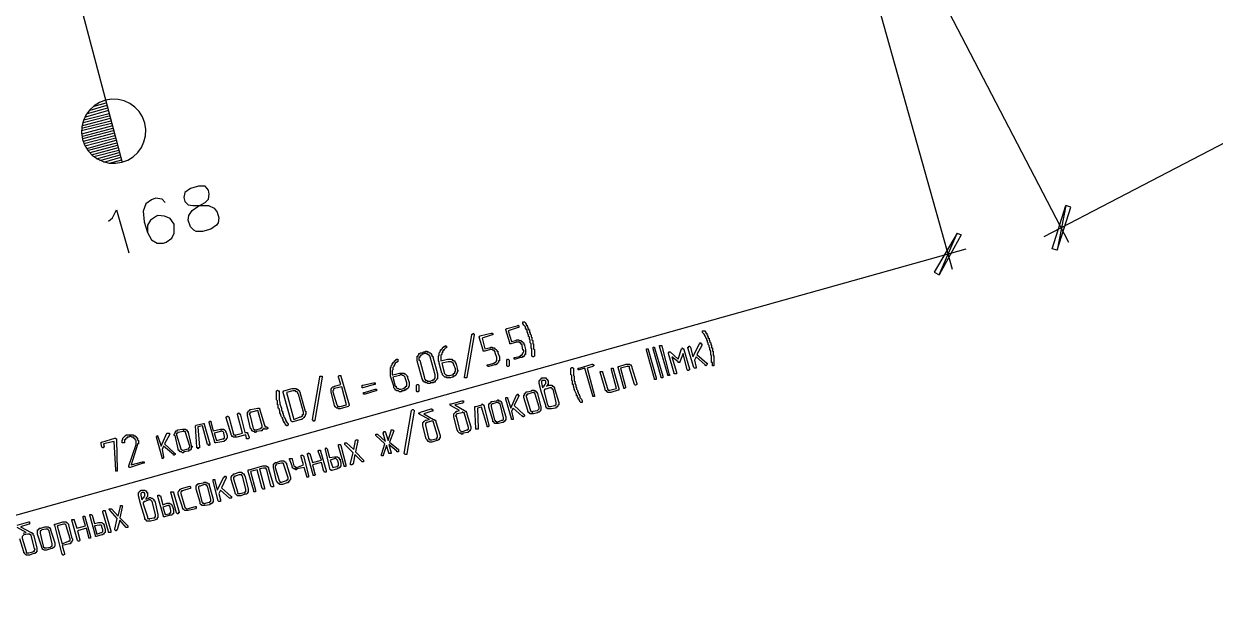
# Model space of a CAD drawing. Header units: millimetres. Extents: x 1 to 1188, y 1 to 840.
# Drawn here: x 854.4 to 947.5, y 462.7 to 508.3 of the extents above; entities that cross this region are included whole.
import ezdxf

# ---------------------------------------------------------------- set-up
doc = ezdxf.new("R2010")
doc.units = ezdxf.units.MM
doc.layers.add('GEOMETRY', color=7, linetype='Continuous')
doc.layers.add('TEXT_OUTLINE', color=7, linetype='Continuous')

msp = doc.modelspace()

# ---------------------------------------------------------------- linework, layer by layer
at = {"layer": 'GEOMETRY'}
for points in [[(934.092, 491.688), (1066.997, 560.839)], [(915.169, 530.994), (926.917, 489.147)], [(915.296, 531.057), (935.997, 491.243)], [(861.448, 499.879), (857.956, 513.088)], [(860.94, 501.72), (859.353, 501.277)], [(860.877, 501.91), (859.543, 501.53)], [(860.814, 502.102), (859.86, 501.847)], [(860.814, 502.292), (862.083, 497.466)], [(861.194, 500.705), (858.908, 500.133)], [(861.131, 500.895), (858.971, 500.323)], [(861.067, 501.085), (859.035, 500.578)], [(861.067, 501.277), (859.098, 500.768)], [(861.004, 501.53), (859.226, 501.022)], [(861.257, 500.514), (858.908, 499.943)], [(861.321, 500.323), (858.908, 499.689)], [(861.321, 500.133), (858.971, 499.498)], [(861.384, 499.943), (858.971, 499.307)], [(861.448, 499.752), (859.035, 499.117)], [(861.511, 499.561), (859.098, 498.927)], [(861.576, 499.371), (859.163, 498.735)], [(861.576, 499.181), (859.289, 498.545)], [(861.639, 498.99), (859.416, 498.419)], [(861.702, 498.8), (859.543, 498.228)], [(861.766, 498.609), (859.67, 498.038)], [(861.829, 498.419), (859.86, 497.91)], [(861.829, 498.228), (860.052, 497.72)], [(861.893, 498.038), (860.305, 497.593)], [(861.956, 497.847), (860.622, 497.466)], [(862.019, 497.656), (861.067, 497.403)], [(865.448, 494.355), (865.194, 494.608), (864.686, 494.672), (864.369, 494.545), (863.925, 494.228), (863.734, 493.656), (863.797, 492.831), (864.052, 492.005), (864.369, 491.433), (864.814, 491.18), (865.321, 491.18), (865.513, 491.243), (865.956, 491.56), (866.147, 491.942), (866.147, 492.64), (865.83, 493.084), (865.385, 493.276), (864.877, 493.339), (864.751, 493.276), (864.306, 492.957), (864.052, 492.577), (864.052, 492.005)], [(861.004, 492.894), (861.321, 493.148), (861.639, 493.783), (862.591, 490.418)], [(828.11, 462.731), (927.996, 490.735)], [(853.892, 469.145), (854.781, 469.398), (854.844, 469.398), (854.844, 469.208), (854.781, 469.208), (854.145, 469.018), (854.971, 468.573), (855.034, 468.573), (855.034, 468.51), (855.098, 468.51), (855.098, 468.383), (855.161, 468.383), (855.416, 467.367), (855.416, 467.05), (855.352, 467.05), (855.352, 466.985), (855.289, 466.985), (855.289, 466.922), (855.161, 466.922), (854.844, 466.795), (854.59, 466.795), (854.59, 466.859), (854.527, 466.859), (854.464, 466.922), (854.464, 466.985), (854.4, 466.985), (854.4, 467.05), (854.082, 468.066)], [(854.335, 468.51), (854.59, 468.573), (853.892, 468.955)]]:
    msp.add_lwpolyline(points, dxfattribs=at)
for points in [[(867.417, 495.434), (866.972, 495.117), (866.909, 494.735), (866.972, 494.418), (867.227, 494.164), (867.607, 494.101), (868.814, 494.101), (869.258, 493.91), (869.513, 493.593), (869.64, 493.148), (869.577, 492.767), (869.448, 492.577), (869.005, 492.259), (868.369, 492.069), (867.861, 492.069), (867.671, 492.195), (867.417, 492.45), (867.227, 492.957), (867.29, 493.339), (867.544, 493.719), (867.989, 494.038), (868.56, 494.355), (868.814, 494.608), (868.878, 494.99), (868.814, 495.307), (868.56, 495.625), (868.052, 495.625)], [(935.806, 494.101), (935.108, 490.608), (934.727, 490.735)], [(935.806, 494.101), (935.108, 490.608), (934.727, 490.735)], [(936.188, 493.973), (935.806, 494.101), (935.108, 490.608)], [(936.188, 493.973), (935.806, 494.101), (935.108, 490.608)], [(925.519, 488.894), (925.901, 488.703), (927.297, 491.942)], [(925.519, 488.894), (925.901, 488.703), (927.297, 491.942)], [(925.901, 488.703), (927.297, 491.942), (927.615, 491.815)], [(925.901, 488.703), (927.297, 491.942), (927.615, 491.815)], [(894.278, 482.417), (894.278, 482.353), (894.214, 482.29), (894.151, 482.29), (894.088, 482.353), (894.088, 482.925), (894.023, 482.989), (894.023, 483.306), (893.96, 483.369), (893.96, 483.559), (893.896, 483.686), (893.896, 483.814), (893.833, 483.877), (893.833, 484.004), (893.769, 484.068), (893.769, 484.194), (893.706, 484.194), (893.706, 484.385), (893.643, 484.385), (893.643, 484.513), (893.579, 484.513), (893.579, 484.639), (893.452, 484.766), (893.389, 484.893), (893.389, 485.02), (893.516, 485.02), (893.579, 484.956), (893.579, 484.893), (893.643, 484.893), (893.643, 484.766), (893.706, 484.766), (893.706, 484.639), (893.769, 484.639), (893.769, 484.513), (893.833, 484.513), (893.833, 484.385), (893.896, 484.385), (893.896, 484.194), (893.96, 484.194), (893.96, 484.068), (894.023, 484.004), (894.023, 483.814), (894.088, 483.814), (894.088, 483.623), (894.151, 483.559), (894.151, 483.306), (894.214, 483.306), (894.214, 482.925), (894.278, 482.86)], [(889.579, 484.004), (889.007, 480.702), (889.007, 480.639), (888.817, 480.639), (888.817, 480.702), (889.389, 484.004), (889.389, 484.068), (889.452, 484.068), (889.515, 484.131), (889.515, 484.068), (889.579, 484.068)], [(891.547, 482.29), (891.547, 481.972), (891.483, 481.972), (891.483, 481.845), (891.42, 481.845), (891.42, 481.781), (891.356, 481.718), (891.293, 481.718), (891.293, 481.655), (891.166, 481.655), (890.721, 481.528), (890.658, 481.528), (890.594, 481.591), (890.594, 481.655), (890.658, 481.655), (891.103, 481.781), (891.166, 481.781), (891.166, 481.845), (891.23, 481.845), (891.293, 481.908), (891.293, 481.972), (891.356, 481.972), (891.356, 482.227), (891.23, 482.607), (891.23, 482.67), (891.103, 482.797), (891.039, 482.797), (890.976, 482.86), (890.848, 482.86), (890.404, 482.734), (890.277, 482.734), (890.277, 482.797), (889.959, 483.814), (889.959, 483.877), (890.023, 483.877), (890.023, 483.941), (890.913, 484.131), (890.976, 484.131), (891.039, 484.068), (891.039, 484.004), (890.976, 484.004), (890.214, 483.751), (890.404, 482.925), (890.785, 482.989), (890.848, 482.989), (890.848, 483.052), (890.976, 483.052), (890.976, 482.989), (891.166, 482.989), (891.166, 482.925), (891.23, 482.925), (891.293, 482.86), (891.356, 482.797), (891.356, 482.734), (891.42, 482.734), (891.42, 482.607)], [(893.579, 482.86), (893.579, 482.734), (893.643, 482.734), (893.579, 482.67), (893.579, 482.48), (893.516, 482.48), (893.516, 482.417), (893.452, 482.353), (893.452, 482.29), (893.326, 482.29), (893.326, 482.227), (893.198, 482.227), (892.817, 482.098), (892.69, 482.098), (892.69, 482.227), (892.754, 482.227), (893.198, 482.353), (893.198, 482.417), (893.326, 482.417), (893.326, 482.48), (893.389, 482.544), (893.389, 482.607), (893.452, 482.67), (893.452, 482.797), (893.389, 482.797), (893.326, 483.179), (893.326, 483.242), (893.261, 483.242), (893.261, 483.306), (893.198, 483.369), (893.134, 483.369), (893.071, 483.432), (892.881, 483.432), (892.435, 483.306), (892.372, 483.306), (892.372, 483.369), (892.055, 484.385), (892.055, 484.448), (892.119, 484.513), (892.944, 484.703), (893.007, 484.766), (893.071, 484.703), (893.071, 484.576), (893.007, 484.576), (892.245, 484.321), (892.5, 483.496), (892.817, 483.559), (892.881, 483.559), (892.881, 483.623), (893.071, 483.623), (893.071, 483.559), (893.261, 483.559), (893.261, 483.496), (893.326, 483.496), (893.389, 483.432), (893.389, 483.369), (893.452, 483.369), (893.452, 483.242), (893.516, 483.242), (893.516, 483.179)], [(908.31, 481.655), (908.31, 481.591), (908.184, 481.591), (908.184, 481.845), (908.12, 481.845), (908.12, 482.353), (908.057, 482.48), (908.057, 482.734), (907.994, 482.86), (907.994, 482.989), (907.93, 483.052), (907.93, 483.179), (907.867, 483.242), (907.867, 483.369), (907.803, 483.432), (907.803, 483.559), (907.74, 483.559), (907.74, 483.686), (907.677, 483.751), (907.677, 483.814), (907.613, 483.877), (907.613, 483.941), (907.548, 484.068), (907.422, 484.194), (907.422, 484.321), (907.613, 484.321), (907.613, 484.258), (907.677, 484.194), (907.677, 484.131), (907.74, 484.131), (907.74, 484.004), (907.803, 484.004), (907.803, 483.877), (907.867, 483.877), (907.867, 483.751), (907.93, 483.751), (907.93, 483.559), (907.994, 483.559), (907.994, 483.432), (908.057, 483.369), (908.057, 483.242), (908.12, 483.179), (908.12, 482.989), (908.184, 482.989), (908.184, 482.734), (908.247, 482.734), (908.247, 482.417), (908.31, 482.353)], [(886.848, 481.781), (886.848, 481.908), (886.784, 481.972), (886.784, 482.353), (886.848, 482.417), (886.848, 482.607), (886.911, 482.67), (886.911, 482.734), (886.976, 482.797), (886.976, 482.86), (887.039, 482.86), (887.039, 482.925), (887.102, 482.925), (887.102, 482.989), (887.166, 483.052), (887.229, 483.052), (887.229, 483.115), (887.293, 483.115), (887.356, 483.179), (887.356, 483.115), (887.419, 483.115), (887.419, 482.989), (887.356, 482.989), (887.293, 482.925), (887.229, 482.86), (887.229, 482.797), (887.166, 482.797), (887.166, 482.734), (887.102, 482.734), (887.102, 482.607), (887.039, 482.607), (887.039, 482.48), (886.976, 482.417), (886.976, 481.972), (887.483, 482.098), (887.864, 482.098), (887.864, 482.035), (887.928, 482.035), (887.991, 481.972), (888.055, 481.972), (888.055, 481.908), (888.118, 481.845), (888.118, 481.781), (888.181, 481.718), (888.245, 481.401), (888.245, 481.273), (888.308, 481.273), (888.308, 481.146), (888.245, 481.146), (888.245, 481.019), (888.181, 480.956), (888.181, 480.893), (888.118, 480.829), (888.055, 480.829), (888.055, 480.766), (887.928, 480.766), (887.928, 480.702), (887.864, 480.702), (887.738, 480.639), (887.419, 480.639), (887.419, 480.702), (887.293, 480.702), (887.102, 480.893), (887.102, 480.956), (887.039, 481.019)], [(904.31, 480.766), (904.31, 480.639), (904.183, 480.639), (904.183, 480.702), (903.548, 482.925), (903.548, 483.052), (903.676, 483.052), (903.676, 482.989)], [(904.819, 480.893), (904.882, 480.893), (904.819, 480.829), (904.692, 480.829), (904.692, 480.893), (904.056, 483.115), (904.056, 483.179), (904.247, 483.179), (904.247, 483.115)], [(906.406, 481.338), (906.406, 481.273), (906.343, 481.273), (906.343, 481.21), (906.279, 481.21), (906.216, 481.273), (905.898, 482.544), (905.644, 481.908), (905.644, 481.845), (905.517, 481.845), (905.517, 481.908), (905.009, 482.29), (905.39, 481.083), (905.39, 480.956), (905.2, 480.956), (905.2, 481.019), (904.755, 482.544), (904.755, 482.607), (904.819, 482.67), (904.882, 482.67), (905.517, 482.098), (905.771, 482.925), (905.834, 482.925), (905.834, 482.989), (905.898, 482.925), (905.961, 482.925), (905.961, 482.86)], [(906.978, 482.48), (907.74, 481.781), (907.803, 481.718), (907.677, 481.591), (907.613, 481.655), (906.914, 482.29), (906.788, 482.035), (906.914, 481.464), (906.914, 481.401), (906.788, 481.401), (906.723, 481.464), (906.279, 482.989), (906.279, 483.052), (906.343, 483.052), (906.343, 483.115), (906.406, 483.115), (906.469, 483.052), (906.66, 482.29), (907.168, 483.306), (907.231, 483.369), (907.295, 483.369), (907.295, 483.306), (907.358, 483.306), (907.358, 483.179)], [(883.039, 480.766), (883.039, 481.464), (883.102, 481.464), (883.102, 481.591), (883.165, 481.655), (883.165, 481.718), (883.229, 481.781), (883.229, 481.845), (883.292, 481.845), (883.292, 481.908), (883.356, 481.908), (883.356, 481.972), (883.419, 481.972), (883.419, 482.035), (883.482, 482.035), (883.482, 482.098), (883.609, 482.098), (883.609, 481.908), (883.546, 481.908), (883.546, 481.845), (883.482, 481.845), (883.419, 481.781), (883.419, 481.718), (883.356, 481.718), (883.356, 481.655), (883.292, 481.591), (883.292, 481.528), (883.229, 481.464), (883.229, 481.273), (883.165, 481.21), (883.165, 480.893), (883.229, 480.893), (883.736, 481.019), (884.118, 481.019), (884.118, 480.956), (884.181, 480.956), (884.308, 480.829), (884.308, 480.766), (884.371, 480.766), (884.371, 480.639), (884.498, 480.321), (884.498, 480.004), (884.435, 479.94), (884.435, 479.877), (884.308, 479.75), (884.244, 479.75), (884.244, 479.685), (884.118, 479.685), (884.118, 479.622), (883.927, 479.622), (883.864, 479.559), (883.736, 479.559), (883.673, 479.622), (883.546, 479.622), (883.482, 479.685), (883.419, 479.685), (883.419, 479.75), (883.292, 479.877), (883.292, 480.004)], [(886.721, 480.956), (886.721, 480.576), (886.657, 480.576), (886.657, 480.511), (886.531, 480.384), (886.531, 480.321), (886.404, 480.321), (886.404, 480.257), (886.15, 480.257), (886.15, 480.194), (885.959, 480.194), (885.895, 480.257), (885.769, 480.257), (885.769, 480.321), (885.705, 480.321), (885.642, 480.384), (885.578, 480.384), (885.578, 480.511), (885.515, 480.511), (885.515, 480.576), (885.133, 481.972), (885.133, 482.353), (885.197, 482.353), (885.197, 482.417), (885.26, 482.48), (885.26, 482.544), (885.323, 482.544), (885.388, 482.607), (885.515, 482.607), (885.642, 482.67), (885.769, 482.67), (885.769, 482.734), (885.895, 482.734), (885.895, 482.67), (886.022, 482.67), (886.085, 482.607), (886.15, 482.607), (886.214, 482.544), (886.214, 482.48), (886.277, 482.48), (886.277, 482.353), (886.34, 482.353), (886.34, 482.29)], [(886.531, 480.893), (886.15, 482.29), (886.15, 482.353), (886.085, 482.353), (886.085, 482.417), (886.022, 482.417), (886.022, 482.48), (885.895, 482.48), (885.895, 482.544), (885.705, 482.544), (885.515, 482.48), (885.452, 482.417), (885.388, 482.417), (885.388, 482.353), (885.323, 482.353), (885.323, 482.227), (885.26, 482.227), (885.26, 482.035), (885.323, 482.035), (885.705, 480.639), (885.705, 480.576), (885.769, 480.511), (885.769, 480.448), (885.895, 480.448), (885.895, 480.384), (886.15, 480.384), (886.277, 480.448), (886.34, 480.448), (886.404, 480.511), (886.467, 480.511), (886.467, 480.576), (886.531, 480.639)], [(892.309, 481.655), (892.309, 481.591), (892.245, 481.528), (892.182, 481.528), (892.119, 481.591), (892.119, 482.035), (892.182, 482.098), (892.245, 482.098), (892.309, 482.035)], [(903.803, 480.639), (903.803, 480.511), (903.676, 480.511), (903.676, 480.576), (903.041, 482.797), (903.041, 482.925), (903.168, 482.925), (903.168, 482.86)], [(887.039, 481.781), (887.229, 481.083), (887.229, 481.019), (887.356, 480.893), (887.419, 480.893), (887.419, 480.829), (887.673, 480.829), (887.864, 480.893), (887.928, 480.893), (887.928, 480.956), (887.991, 480.956), (887.991, 481.019), (888.055, 481.019), (888.055, 481.146), (888.118, 481.146), (888.118, 481.338), (887.991, 481.655), (887.991, 481.718), (887.928, 481.781), (887.928, 481.845), (887.864, 481.845), (887.801, 481.908), (887.546, 481.908)], [(898.023, 478.86), (898.023, 478.733), (897.897, 478.733), (897.833, 478.797), (897.833, 478.86), (897.77, 478.923), (897.77, 478.988), (897.706, 478.988), (897.706, 479.115), (897.643, 479.115), (897.643, 479.242), (897.58, 479.242), (897.58, 479.369), (897.453, 479.622), (897.453, 479.685), (897.389, 479.75), (897.389, 479.814), (897.326, 480.004), (897.326, 480.131), (897.263, 480.131), (897.263, 480.384), (897.198, 480.448), (897.198, 480.829), (897.135, 480.893), (897.135, 481.401), (897.198, 481.464), (897.263, 481.464), (897.326, 481.401), (897.326, 480.829), (897.389, 480.766), (897.389, 480.384), (897.453, 480.384), (897.453, 480.194), (897.516, 480.067), (897.516, 479.94), (897.58, 479.877), (897.58, 479.75), (897.643, 479.685), (897.643, 479.559), (897.706, 479.559), (897.706, 479.432), (897.77, 479.369), (897.77, 479.305), (897.833, 479.242), (897.833, 479.115), (897.96, 478.988)], [(898.215, 481.401), (897.77, 481.273), (897.706, 481.273), (897.706, 481.401), (897.77, 481.401), (898.785, 481.718), (898.85, 481.718), (898.85, 481.655), (898.914, 481.655), (898.914, 481.591), (898.85, 481.591), (898.85, 481.528), (898.405, 481.401), (898.977, 479.242), (898.977, 479.178), (898.85, 479.178), (898.85, 479.242)], [(900.881, 479.814), (900.881, 479.685), (900.818, 479.685), (900.246, 479.495), (899.993, 479.495), (899.993, 479.559), (899.929, 479.559), (899.929, 479.622), (899.866, 479.622), (899.802, 479.685), (899.802, 479.75), (899.421, 481.083), (899.421, 481.146), (899.611, 481.146), (899.611, 481.083), (899.993, 479.814), (899.993, 479.75), (900.056, 479.685), (900.183, 479.685), (900.691, 479.814), (900.31, 481.273), (900.31, 481.401), (900.438, 481.401), (900.438, 481.338)], [(902.279, 480.194), (902.279, 480.131), (902.215, 480.067), (902.152, 480.067), (902.089, 480.131), (901.707, 481.401), (901.707, 481.528), (901.58, 481.528), (901.58, 481.591), (901.517, 481.528), (901.008, 481.401), (901.39, 479.94), (901.39, 479.877), (901.327, 479.814), (901.263, 479.814), (901.263, 479.877), (900.818, 481.464), (900.818, 481.528), (900.881, 481.528), (901.453, 481.718), (901.707, 481.718), (901.77, 481.655), (901.834, 481.655), (901.834, 481.591), (901.897, 481.528), (901.897, 481.464)], [(877.704, 480.702), (877.132, 477.336), (877.069, 477.273), (877.006, 477.273), (877.006, 477.336), (876.942, 477.336), (876.942, 477.401), (877.514, 480.702), (877.514, 480.766), (877.704, 480.766)], [(879.165, 480.131), (878.973, 480.702), (878.973, 480.766), (879.038, 480.829), (879.165, 480.829), (879.165, 480.766), (879.8, 478.543), (879.8, 478.48), (879.735, 478.416), (879.102, 478.226), (878.973, 478.226), (878.91, 478.289), (878.847, 478.289), (878.783, 478.353), (878.72, 478.353), (878.72, 478.416), (878.656, 478.48), (878.403, 479.559), (878.403, 479.814), (878.466, 479.814), (878.466, 479.877), (878.53, 479.94), (878.593, 479.94), (878.656, 480.004)], [(881.768, 480.131), (880.879, 479.877), (880.816, 479.877), (880.816, 480.067), (880.879, 480.067), (881.705, 480.257), (881.831, 480.257), (881.831, 480.131)], [(883.229, 480.702), (883.419, 480.004), (883.482, 480.004), (883.482, 479.877), (883.546, 479.877), (883.609, 479.814), (883.673, 479.814), (883.736, 479.75), (883.864, 479.75), (884.054, 479.814), (884.118, 479.814), (884.118, 479.877), (884.181, 479.877), (884.181, 479.94), (884.244, 479.94), (884.244, 480.004), (884.308, 480.004), (884.308, 480.257), (884.181, 480.639), (884.181, 480.702), (884.054, 480.829), (883.991, 480.829), (883.927, 480.893), (883.801, 480.893), (883.736, 480.829)], [(895.23, 480.004), (895.42, 480.067), (895.675, 480.067), (895.675, 480.004), (895.739, 480.004), (895.865, 479.877), (895.865, 479.814), (896.182, 478.733), (896.182, 478.543), (896.119, 478.48), (896.119, 478.416), (896.056, 478.416), (896.056, 478.353), (895.992, 478.353), (895.929, 478.289), (895.61, 478.226), (895.294, 478.226), (895.294, 478.289), (895.23, 478.289), (895.23, 478.353), (895.167, 478.353), (895.167, 478.48), (894.848, 479.495), (894.658, 480.194), (894.658, 480.448), (894.722, 480.448), (894.722, 480.511), (894.785, 480.576), (894.848, 480.576), (894.848, 480.639), (895.167, 480.639), (895.23, 480.576), (895.294, 480.511), (895.294, 480.448), (895.357, 480.448), (895.357, 480.131), (895.294, 480.131), (895.294, 480.067)], [(894.913, 479.877), (895.04, 480.004), (895.04, 480.067), (895.103, 480.067), (895.103, 480.131), (895.167, 480.194), (895.167, 480.384), (895.103, 480.448), (894.913, 480.448), (894.848, 480.384), (894.848, 480.257)], [(875.038, 477.019), (875.038, 476.956), (874.973, 476.892), (874.91, 476.892), (874.91, 476.956), (874.846, 476.956), (874.846, 477.019), (874.783, 477.082), (874.783, 477.146), (874.719, 477.146), (874.719, 477.273), (874.656, 477.273), (874.656, 477.401), (874.593, 477.464), (874.593, 477.527), (874.529, 477.591), (874.466, 477.718), (874.466, 477.781), (874.402, 477.908), (874.402, 478.035), (874.339, 478.226), (874.276, 478.289), (874.276, 478.543), (874.211, 478.543), (874.211, 478.86), (874.148, 478.923), (874.148, 479.622), (874.211, 479.685), (874.276, 479.622), (874.339, 479.622), (874.339, 478.923), (874.402, 478.733), (874.402, 478.606), (874.466, 478.416), (874.529, 478.289), (874.529, 478.098), (874.593, 478.035), (874.593, 477.908), (874.656, 477.844), (874.656, 477.718), (874.719, 477.718), (874.719, 477.591), (874.783, 477.527), (874.783, 477.464), (874.846, 477.401), (874.846, 477.336), (874.91, 477.209)], [(876.37, 478.035), (876.434, 478.035), (876.434, 477.781), (876.37, 477.781), (876.37, 477.654), (876.307, 477.591), (876.307, 477.527), (876.244, 477.527), (876.117, 477.401), (876.053, 477.401), (875.418, 477.209), (875.355, 477.209), (875.291, 477.273), (874.656, 479.495), (874.656, 479.559), (874.719, 479.622), (875.355, 479.814), (875.672, 479.814), (875.672, 479.75), (875.798, 479.75), (875.798, 479.685), (875.863, 479.685), (875.927, 479.622), (875.927, 479.559), (875.99, 479.495), (875.99, 479.432)], [(876.244, 477.971), (875.863, 479.369), (875.798, 479.432), (875.798, 479.495), (875.735, 479.559), (875.672, 479.559), (875.608, 479.622), (875.418, 479.622), (874.91, 479.495), (875.481, 477.401), (875.99, 477.591), (876.053, 477.591), (876.117, 477.654), (876.18, 477.654), (876.18, 477.781), (876.244, 477.781)], [(879.228, 479.94), (878.656, 479.814), (878.593, 479.75), (878.593, 479.685), (878.53, 479.622), (878.53, 479.559), (878.847, 478.543), (878.91, 478.48), (878.91, 478.416), (879.102, 478.416), (879.609, 478.543)], [(881.895, 479.622), (881.069, 479.369), (880.943, 479.369), (880.943, 479.495), (881.006, 479.495), (881.831, 479.75), (881.958, 479.75), (881.958, 479.622)], [(885.26, 479.685), (885.26, 479.622), (885.197, 479.559), (885.133, 479.559), (885.07, 479.622), (885.07, 480.067), (885.133, 480.131), (885.197, 480.131), (885.26, 480.067)], [(892.69, 478.48), (893.452, 477.781), (893.516, 477.718), (893.516, 477.654), (893.452, 477.654), (893.452, 477.591), (893.389, 477.591), (893.389, 477.654), (893.326, 477.654), (892.627, 478.289), (892.5, 478.035), (892.627, 477.464), (892.627, 477.401), (892.5, 477.401), (892.5, 477.464), (892.055, 478.988), (892.055, 479.115), (892.182, 479.115), (892.182, 479.052), (892.435, 478.289), (892.881, 479.305), (892.944, 479.305), (892.944, 479.369), (893.007, 479.369), (893.007, 479.305), (893.071, 479.305), (893.071, 479.242)], [(894.785, 478.353), (894.785, 478.098), (894.722, 478.098), (894.722, 478.035), (894.658, 477.971), (894.595, 477.971), (894.531, 477.908), (894.214, 477.844), (893.96, 477.844), (893.896, 477.908), (893.833, 477.908), (893.833, 477.971), (893.769, 478.035), (893.769, 478.098), (893.452, 479.115), (893.452, 479.305), (893.516, 479.305), (893.516, 479.432), (893.579, 479.432), (893.579, 479.495), (893.643, 479.495), (893.643, 479.559), (893.706, 479.559), (894.088, 479.622), (894.088, 479.685), (894.278, 479.685), (894.278, 479.622), (894.405, 479.622), (894.405, 479.559), (894.468, 479.559), (894.468, 479.495), (894.531, 479.432)], [(894.658, 478.353), (894.341, 479.369), (894.341, 479.432), (894.278, 479.432), (894.278, 479.495), (894.151, 479.495), (893.769, 479.369), (893.706, 479.369), (893.706, 479.305), (893.643, 479.305), (893.643, 479.178), (893.96, 478.163), (893.96, 478.098), (894.023, 478.035), (894.088, 478.035), (894.088, 477.971), (894.151, 477.971), (894.151, 478.035), (894.531, 478.098), (894.595, 478.163), (894.658, 478.226)], [(895.992, 478.733), (895.739, 479.75), (895.675, 479.75), (895.675, 479.814), (895.61, 479.877), (895.484, 479.877), (895.167, 479.75), (895.103, 479.75), (895.04, 479.685), (895.04, 479.559), (895.294, 478.543), (895.357, 478.48), (895.357, 478.416), (895.547, 478.416), (895.865, 478.48), (895.929, 478.48), (895.929, 478.543), (895.992, 478.543)], [(888.817, 478.098), (888.88, 478.035), (888.944, 478.035), (888.944, 477.971), (889.007, 477.908), (889.007, 477.844), (889.325, 476.829), (889.325, 476.639), (889.26, 476.575), (889.26, 476.51), (889.197, 476.51), (889.197, 476.447), (889.134, 476.447), (889.07, 476.384), (888.69, 476.32), (888.69, 476.257), (888.563, 476.257), (888.563, 476.32), (888.435, 476.32), (888.308, 476.447), (888.308, 476.51), (888.245, 476.575), (887.991, 477.591), (887.991, 477.844), (888.118, 477.971), (888.181, 477.971), (888.181, 478.035), (888.245, 478.035), (888.435, 478.098), (887.738, 478.48), (887.673, 478.543), (887.738, 478.606), (887.801, 478.606), (888.627, 478.86), (888.753, 478.86), (888.753, 478.733), (888.69, 478.733), (888.69, 478.67), (888.055, 478.543)], [(890.721, 476.956), (890.721, 476.892), (890.658, 476.829), (890.594, 476.829), (890.594, 476.892), (890.151, 478.353), (889.832, 478.289), (889.896, 476.702), (889.896, 476.639), (889.706, 476.639), (889.706, 476.702), (889.642, 478.353), (889.642, 478.416), (889.706, 478.416), (890.214, 478.543), (890.214, 478.606), (890.277, 478.543), (890.341, 478.543), (890.341, 478.48)], [(892.055, 477.591), (892.055, 477.336), (891.992, 477.336), (891.992, 477.273), (891.928, 477.273), (891.928, 477.209), (891.865, 477.209), (891.865, 477.146), (891.802, 477.146), (891.483, 477.082), (891.166, 477.082), (891.166, 477.146), (891.103, 477.146), (891.103, 477.209), (891.039, 477.209), (891.039, 477.336), (890.721, 478.353), (890.721, 478.606), (890.785, 478.606), (890.785, 478.67), (890.848, 478.67), (890.848, 478.733), (890.913, 478.733), (890.913, 478.797), (890.976, 478.797), (891.293, 478.86), (891.356, 478.86), (891.42, 478.923), (891.483, 478.923), (891.483, 478.86), (891.61, 478.86), (891.673, 478.797), (891.673, 478.733), (891.738, 478.733), (891.738, 478.606)], [(891.865, 477.527), (891.61, 478.606), (891.547, 478.606), (891.547, 478.67), (891.483, 478.67), (891.483, 478.733), (891.356, 478.733), (891.039, 478.606), (890.976, 478.606), (890.913, 478.543), (890.913, 478.416), (891.166, 477.336), (891.23, 477.336), (891.23, 477.273), (891.293, 477.273), (891.293, 477.209), (891.42, 477.209), (891.738, 477.336), (891.802, 477.336), (891.865, 477.401)], [(871.481, 476.32), (871.101, 477.781), (871.101, 477.844), (871.164, 477.908), (871.227, 477.844), (871.291, 477.844), (871.671, 476.384), (871.863, 476.384), (871.863, 476.32), (871.989, 476.003), (871.989, 475.94), (871.926, 475.877), (871.798, 475.877), (871.798, 475.94), (871.735, 476.194), (871.036, 476.003), (870.782, 476.003), (870.719, 476.067), (870.656, 476.067), (870.656, 476.13), (870.592, 476.194), (870.592, 476.257), (870.21, 477.527), (870.21, 477.591), (870.275, 477.591), (870.275, 477.654), (870.339, 477.654), (870.402, 477.591), (870.782, 476.257), (870.782, 476.194), (870.909, 476.194), (870.909, 476.13), (870.973, 476.13), (870.973, 476.194)], [(873.322, 476.829), (873.385, 476.829), (873.385, 476.765), (873.45, 476.765), (873.45, 476.702), (873.385, 476.639), (873.195, 476.639), (873.195, 476.702), (873.132, 476.702), (873.132, 476.639), (873.069, 476.639), (873.069, 476.575), (873.005, 476.575), (873.005, 476.51), (872.942, 476.51), (872.56, 476.447), (872.497, 476.384), (872.433, 476.384), (872.433, 476.447), (872.306, 476.447), (872.243, 476.51), (872.18, 476.575), (872.18, 476.639), (872.116, 476.702), (871.863, 477.718), (871.863, 477.971), (871.926, 477.971), (871.926, 478.035), (871.989, 478.098), (872.053, 478.098), (872.053, 478.163), (872.116, 478.163), (872.688, 478.289), (872.815, 478.289), (872.815, 478.226), (873.195, 476.956), (873.195, 476.892), (873.259, 476.892), (873.259, 476.829)], [(873.005, 476.892), (872.688, 478.098), (872.18, 477.971), (872.116, 477.971), (872.053, 477.908), (872.053, 477.844), (871.989, 477.844), (871.989, 477.781), (872.053, 477.781), (872.306, 476.702), (872.433, 476.575), (872.56, 476.575), (872.878, 476.702), (872.942, 476.702), (872.942, 476.765), (873.005, 476.765)], [(884.88, 478.035), (884.308, 474.733), (884.308, 474.669), (884.181, 474.669), (884.118, 474.733), (884.689, 478.098), (884.753, 478.163), (884.816, 478.163), (884.88, 478.098)], [(886.404, 477.401), (886.467, 477.401), (886.467, 477.336), (886.531, 477.336), (886.594, 477.273), (886.594, 477.209), (886.911, 476.13), (886.911, 475.94), (886.848, 475.94), (886.848, 475.813), (886.784, 475.813), (886.721, 475.748), (886.657, 475.748), (886.277, 475.622), (886.085, 475.622), (886.022, 475.685), (885.959, 475.685), (885.959, 475.748), (885.895, 475.748), (885.895, 475.813), (885.832, 475.877), (885.578, 476.892), (885.578, 477.146), (885.642, 477.209), (885.642, 477.273), (885.705, 477.273), (885.769, 477.336), (885.832, 477.336), (886.085, 477.401), (885.323, 477.781), (885.323, 477.844), (885.26, 477.844), (885.26, 477.908), (885.323, 477.908), (885.388, 477.971), (886.214, 478.226), (886.277, 478.226), (886.277, 478.163), (886.34, 478.163), (886.34, 478.035), (886.277, 478.035), (885.642, 477.844)], [(889.134, 476.765), (888.817, 477.844), (888.817, 477.908), (888.753, 477.908), (888.69, 477.971), (888.627, 477.971), (888.627, 477.908), (888.245, 477.844), (888.181, 477.781), (888.181, 477.718), (888.118, 477.718), (888.118, 477.654), (888.181, 477.654), (888.435, 476.575), (888.498, 476.51), (888.563, 476.447), (888.69, 476.447), (889.007, 476.575), (889.07, 476.575), (889.07, 476.639), (889.134, 476.639)], [(867.481, 475.368), (867.481, 475.305), (867.544, 475.305), (867.544, 475.241), (867.481, 475.178), (867.481, 475.051), (867.417, 475.051), (867.417, 474.988), (867.29, 474.988), (867.29, 474.923), (867.227, 474.923), (866.909, 474.86), (866.845, 474.796), (866.782, 474.796), (866.719, 474.86), (866.592, 474.86), (866.592, 474.923), (866.528, 474.923), (866.528, 474.988), (866.465, 474.988), (866.465, 475.114), (866.21, 476.13), (866.147, 476.13), (866.147, 476.257), (866.21, 476.32), (866.21, 476.384), (866.273, 476.447), (866.273, 476.51), (866.402, 476.51), (866.402, 476.575), (866.782, 476.639), (867.035, 476.639), (867.1, 476.575), (867.164, 476.51), (867.164, 476.447), (867.227, 476.447), (867.227, 476.384)], [(867.354, 475.305), (867.035, 476.384), (867.035, 476.447), (866.909, 476.447), (866.909, 476.51), (866.845, 476.51), (866.845, 476.447), (866.465, 476.384), (866.402, 476.32), (866.338, 476.32), (866.338, 476.194), (866.655, 475.114), (866.655, 475.051), (866.719, 475.051), (866.782, 474.988), (866.845, 474.988), (867.227, 475.114), (867.29, 475.114), (867.29, 475.178), (867.354, 475.241)], [(868.941, 475.495), (868.941, 475.431), (868.878, 475.368), (868.814, 475.368), (868.814, 475.431), (868.751, 475.431), (868.369, 476.892), (867.989, 476.829), (868.116, 475.241), (868.116, 475.178), (868.052, 475.178), (867.989, 475.114), (867.989, 475.178), (867.926, 475.178), (867.926, 475.241), (867.798, 476.892), (867.861, 476.956), (868.433, 477.082), (868.496, 477.082), (868.496, 477.019)], [(869.195, 476.51), (869.767, 476.639), (870.02, 476.639), (870.02, 476.575), (870.084, 476.575), (870.147, 476.51), (870.147, 476.447), (870.21, 476.384), (870.275, 476.13), (870.275, 475.94), (870.21, 475.877), (870.21, 475.813), (870.147, 475.813), (870.147, 475.748), (870.084, 475.748), (870.02, 475.685), (869.385, 475.558), (869.322, 475.558), (869.322, 475.622), (868.878, 477.146), (868.878, 477.209), (868.941, 477.273), (869.005, 477.273), (869.005, 477.209)], [(869.258, 476.32), (869.448, 475.748), (869.957, 475.877), (870.02, 475.877), (870.02, 475.94), (870.084, 475.94), (870.084, 476.067), (870.02, 476.32), (870.02, 476.384), (869.957, 476.447), (869.894, 476.447), (869.83, 476.51), (869.767, 476.447)], [(882.847, 475.748), (883.102, 476.51), (883.102, 476.575), (883.229, 476.575), (883.292, 476.51), (882.975, 475.622), (883.673, 475.051), (883.673, 474.86), (883.546, 474.86), (883.546, 474.923), (882.91, 475.431), (883.102, 474.796), (883.102, 474.733), (882.91, 474.733), (882.91, 474.796), (882.72, 475.368), (882.467, 474.606), (882.467, 474.543), (882.34, 474.543), (882.34, 474.669), (882.594, 475.495), (881.895, 476.13), (881.895, 476.257), (882.022, 476.257), (882.657, 475.685), (882.467, 476.32), (882.467, 476.384), (882.53, 476.384), (882.53, 476.447), (882.594, 476.447), (882.657, 476.384)], [(886.721, 476.13), (886.404, 477.146), (886.404, 477.209), (886.34, 477.273), (886.214, 477.273), (885.895, 477.146), (885.832, 477.146), (885.769, 477.082), (885.769, 476.956), (886.022, 475.94), (886.022, 475.877), (886.085, 475.877), (886.085, 475.813), (886.277, 475.813), (886.594, 475.877), (886.657, 475.877), (886.657, 475.94), (886.721, 476.003)], [(861.639, 475.813), (861.702, 473.464), (861.702, 473.4), (861.639, 473.335), (861.576, 473.4), (861.576, 473.464), (861.448, 475.685), (860.622, 475.495), (860.685, 475.305), (860.622, 475.241), (860.622, 475.178), (860.559, 475.178), (860.495, 475.241), (860.432, 475.495), (860.432, 475.622), (860.495, 475.622), (861.511, 475.94), (861.576, 475.94), (861.576, 475.877), (861.639, 475.877)], [(863.734, 473.971), (862.718, 473.654), (862.655, 473.654), (862.591, 473.717), (862.591, 473.781), (863.163, 475.431), (863.163, 475.748), (863.098, 475.813), (863.098, 475.877), (863.035, 475.877), (863.035, 475.94), (862.972, 475.94), (862.972, 476.003), (862.845, 476.003), (862.781, 476.067), (862.655, 476.067), (862.591, 476.003), (862.464, 476.003), (862.464, 475.94), (862.401, 475.94), (862.338, 475.877), (862.338, 475.813), (862.273, 475.813), (862.273, 475.558), (862.083, 475.558), (862.083, 475.813), (862.146, 475.813), (862.146, 475.94), (862.273, 476.067), (862.338, 476.13), (862.401, 476.13), (862.401, 476.194), (862.972, 476.194), (862.972, 476.13), (863.035, 476.13), (863.098, 476.067), (863.163, 476.067), (863.163, 476.003), (863.227, 476.003), (863.227, 475.94), (863.29, 475.94), (863.29, 475.813), (863.353, 475.748), (863.353, 475.495), (863.29, 475.495), (863.29, 475.431), (862.781, 473.844), (863.67, 474.098), (863.797, 474.098), (863.797, 473.971)], [(865.385, 475.495), (866.147, 474.796), (866.21, 474.733), (866.21, 474.669), (866.147, 474.606), (866.083, 474.606), (866.083, 474.669), (865.321, 475.305), (865.194, 475.051), (865.321, 474.479), (865.321, 474.416), (865.258, 474.352), (865.194, 474.352), (865.194, 474.416), (864.751, 476.003), (864.751, 476.067), (864.814, 476.067), (864.814, 476.13), (864.877, 476.067), (865.131, 475.305), (865.576, 476.32), (865.766, 476.32), (865.766, 476.194)], [(880.307, 474.86), (880.943, 474.226), (880.943, 474.098), (880.816, 474.098), (880.244, 474.669), (880.117, 473.907), (880.054, 473.907), (880.054, 473.844), (879.927, 473.844), (879.927, 473.971), (880.117, 474.796), (879.482, 475.431), (879.482, 475.558), (879.609, 475.558), (880.181, 475.051), (880.307, 475.748), (880.371, 475.813), (880.498, 475.813), (880.498, 475.748)], [(876.244, 473.844), (876.053, 474.479), (876.053, 474.606), (876.18, 474.606), (876.244, 474.543), (876.625, 473.019), (876.625, 472.892), (876.497, 472.892), (876.497, 472.955), (876.307, 473.654), (875.735, 473.527), (875.672, 473.464), (875.608, 473.464), (875.608, 473.527), (875.481, 473.527), (875.418, 473.59), (875.418, 473.654), (875.355, 473.654), (875.355, 473.781), (875.164, 474.289), (875.164, 474.352), (875.355, 474.352), (875.355, 474.289), (875.481, 473.781), (875.545, 473.717), (875.608, 473.717), (875.608, 473.654), (875.735, 473.654)], [(877.641, 474.226), (877.386, 474.923), (877.451, 474.988), (877.577, 474.988), (877.577, 474.923), (878.021, 473.4), (878.021, 473.272), (877.894, 473.272), (877.894, 473.335), (877.831, 473.335), (877.641, 474.034), (876.942, 473.844), (877.132, 473.145), (877.196, 473.145), (877.132, 473.082), (877.132, 473.019), (877.006, 473.019), (877.006, 473.082), (876.56, 474.669), (876.56, 474.733), (876.625, 474.733), (876.625, 474.796), (876.689, 474.733), (876.752, 474.733), (876.942, 474.034)], [(878.276, 474.416), (878.656, 474.479), (878.91, 474.479), (878.973, 474.416), (879.038, 474.352), (879.038, 474.289), (879.102, 474.289), (879.102, 474.226), (879.165, 473.971), (879.165, 473.717), (879.102, 473.717), (879.102, 473.654), (879.038, 473.654), (879.038, 473.59), (878.91, 473.59), (878.91, 473.527), (878.466, 473.4), (878.403, 473.4), (878.403, 473.464), (878.339, 473.464), (877.958, 475.051), (877.958, 475.114), (878.021, 475.178), (878.085, 475.114)], [(879.545, 473.844), (879.545, 473.717), (879.419, 473.717), (879.419, 473.781), (878.973, 475.305), (878.973, 475.431), (879.102, 475.431), (879.165, 475.368)], [(872.623, 473.464), (872.116, 473.335), (872.497, 471.876), (872.497, 471.748), (872.37, 471.748), (872.37, 471.813), (871.926, 473.335), (871.926, 473.464), (871.989, 473.464), (873.069, 473.781), (873.322, 473.781), (873.385, 473.717), (873.45, 473.717), (873.45, 473.654), (873.514, 473.654), (873.514, 473.527), (873.894, 472.256), (873.894, 472.13), (873.767, 472.13), (873.704, 472.193), (873.385, 473.464), (873.322, 473.527), (873.322, 473.59), (873.132, 473.59), (872.815, 473.527), (873.195, 472.066), (873.195, 471.939), (873.069, 471.939), (873.069, 472.003), (873.005, 472.003)], [(875.228, 472.892), (875.228, 472.702), (875.164, 472.638), (875.164, 472.573), (875.101, 472.573), (875.101, 472.51), (875.038, 472.51), (875.038, 472.447), (874.973, 472.447), (874.593, 472.32), (874.402, 472.32), (874.339, 472.383), (874.276, 472.383), (874.276, 472.447), (874.211, 472.447), (874.211, 472.51), (874.148, 472.573), (873.894, 473.654), (873.894, 473.907), (873.957, 473.907), (873.957, 473.971), (874.021, 473.971), (874.021, 474.034), (874.148, 474.034), (874.466, 474.161), (874.719, 474.161), (874.783, 474.098), (874.846, 474.098), (874.846, 474.034), (874.91, 473.971), (874.91, 473.907)], [(875.038, 472.828), (874.719, 473.844), (874.719, 473.907), (874.656, 473.971), (874.529, 473.971), (874.148, 473.907), (874.084, 473.844), (874.084, 473.781), (874.021, 473.781), (874.021, 473.654), (874.339, 472.638), (874.402, 472.573), (874.402, 472.51), (874.529, 472.51), (874.91, 472.638), (874.973, 472.638), (874.973, 472.702), (875.038, 472.702)], [(878.339, 474.226), (878.53, 473.654), (878.847, 473.717), (878.91, 473.717), (878.91, 473.781), (878.973, 473.781), (878.973, 473.971), (878.91, 474.226), (878.783, 474.352), (878.72, 474.352)], [(869.83, 472.066), (870.592, 471.368), (870.656, 471.304), (870.592, 471.241), (870.465, 471.241), (869.767, 471.876), (869.64, 471.621), (869.767, 471.114), (869.767, 470.986), (869.64, 470.986), (869.577, 471.051), (869.195, 472.573), (869.195, 472.702), (869.322, 472.702), (869.322, 472.638), (869.513, 471.876), (870.02, 472.892), (870.084, 472.892), (870.084, 472.955), (870.147, 472.955), (870.21, 472.892), (870.21, 472.828)], [(871.926, 471.939), (871.926, 471.685), (871.863, 471.685), (871.863, 471.621), (871.798, 471.558), (871.671, 471.558), (871.354, 471.431), (871.101, 471.431), (871.036, 471.494), (870.909, 471.621), (870.909, 471.685), (870.592, 472.702), (870.592, 472.892), (870.656, 472.955), (870.656, 473.019), (870.719, 473.082), (870.782, 473.082), (870.782, 473.145), (870.846, 473.145), (871.227, 473.272), (871.418, 473.272), (871.418, 473.209), (871.481, 473.209), (871.544, 473.145), (871.608, 473.145), (871.608, 473.019), (871.671, 473.019)], [(871.735, 471.939), (871.481, 472.955), (871.418, 473.019), (871.418, 473.082), (871.227, 473.082), (870.909, 472.955), (870.846, 472.955), (870.846, 472.892), (870.782, 472.892), (870.782, 472.765), (871.101, 471.748), (871.101, 471.621), (871.291, 471.621), (871.608, 471.685), (871.671, 471.685), (871.671, 471.748), (871.735, 471.748)], [(863.925, 471.177), (864.179, 471.241), (864.179, 471.304), (864.306, 471.304), (864.369, 471.241), (864.432, 471.241), (864.496, 471.177), (864.559, 471.177), (864.559, 471.051), (864.623, 471.051), (864.877, 469.97), (864.877, 469.717), (864.814, 469.717), (864.814, 469.653), (864.751, 469.59), (864.686, 469.59), (864.623, 469.527), (864.306, 469.463), (863.989, 469.463), (863.989, 469.527), (863.925, 469.527), (863.925, 469.59), (863.86, 469.59), (863.86, 469.717), (863.544, 470.732), (863.353, 471.431), (863.353, 471.685), (863.417, 471.685), (863.417, 471.748), (863.48, 471.813), (863.544, 471.813), (863.544, 471.876), (863.86, 471.876), (863.925, 471.813), (863.989, 471.813), (863.989, 471.685), (864.052, 471.685), (864.052, 471.368), (863.989, 471.304)], [(867.798, 470.415), (867.227, 470.289), (866.972, 470.289), (866.909, 470.352), (866.845, 470.352), (866.845, 470.415), (866.782, 470.479), (866.782, 470.542), (866.465, 471.558), (866.465, 471.748), (866.528, 471.813), (866.528, 471.876), (866.592, 471.876), (866.592, 471.939), (866.655, 471.939), (866.719, 472.003), (867.354, 472.193), (867.417, 472.13), (867.417, 472.003), (867.354, 472.003), (866.782, 471.813), (866.719, 471.813), (866.719, 471.748), (866.655, 471.748), (866.655, 471.621), (866.972, 470.542), (866.972, 470.479), (867.035, 470.479), (867.1, 470.415), (867.164, 470.415), (867.798, 470.606), (867.861, 470.606), (867.861, 470.479)], [(869.195, 471.177), (869.195, 470.923), (869.131, 470.923), (869.131, 470.859), (869.068, 470.859), (869.068, 470.796), (868.941, 470.796), (868.941, 470.732), (868.56, 470.669), (868.306, 470.669), (868.306, 470.732), (868.243, 470.732), (868.179, 470.796), (868.179, 470.923), (867.861, 471.939), (867.861, 472.193), (867.926, 472.256), (867.926, 472.32), (867.989, 472.32), (868.052, 472.383), (868.116, 472.383), (868.433, 472.447), (868.496, 472.51), (868.623, 472.51), (868.688, 472.447), (868.751, 472.447), (868.751, 472.383), (868.814, 472.383), (868.878, 472.32), (868.878, 472.256)], [(869.005, 471.177), (868.751, 472.193), (868.688, 472.193), (868.688, 472.256), (868.623, 472.256), (868.623, 472.32), (868.496, 472.32), (868.179, 472.193), (868.116, 472.193), (868.052, 472.13), (868.052, 472.003), (868.306, 470.986), (868.306, 470.923), (868.369, 470.923), (868.369, 470.859), (868.433, 470.859), (868.496, 470.796), (868.56, 470.859), (868.878, 470.923), (868.941, 470.923), (868.941, 470.986), (869.005, 470.986)], [(863.607, 471.114), (863.734, 471.241), (863.734, 471.304), (863.797, 471.304), (863.797, 471.368), (863.86, 471.431), (863.86, 471.621), (863.797, 471.685), (863.607, 471.685), (863.544, 471.621), (863.544, 471.494)], [(864.686, 469.97), (864.432, 470.986), (864.369, 471.051), (864.306, 471.114), (864.179, 471.114), (863.86, 470.986), (863.797, 470.986), (863.797, 470.923), (863.734, 470.923), (863.734, 470.796), (864.052, 469.78), (864.052, 469.653), (864.179, 469.653), (864.179, 469.59), (864.242, 469.653), (864.559, 469.717), (864.623, 469.717), (864.623, 469.78), (864.686, 469.78)], [(865.258, 470.732), (865.576, 470.859), (865.766, 470.859), (865.83, 470.796), (865.893, 470.796), (865.956, 470.732), (865.956, 470.669), (866.02, 470.606), (866.083, 470.352), (866.083, 470.034), (866.02, 470.034), (866.02, 469.97), (865.956, 469.97), (865.956, 469.907), (865.83, 469.907), (865.385, 469.78), (865.321, 469.78), (865.321, 469.844), (864.877, 471.368), (864.877, 471.494), (865.004, 471.494), (865.004, 471.431), (865.068, 471.431)], [(866.528, 470.16), (866.528, 470.097), (866.465, 470.097), (866.465, 470.034), (866.402, 470.034), (866.338, 470.097), (865.893, 471.685), (865.893, 471.748), (866.083, 471.748), (866.083, 471.685)], [(859.923, 469.272), (860.242, 469.335), (860.495, 469.335), (860.559, 469.272), (860.622, 469.272), (860.622, 469.208), (860.685, 469.145), (860.685, 469.081), (860.75, 468.828), (860.75, 468.573), (860.685, 468.51), (860.622, 468.446), (860.559, 468.446), (860.559, 468.383), (860.495, 468.383), (860.052, 468.256), (859.988, 468.256), (859.988, 468.319), (859.543, 469.907), (859.543, 469.97), (859.67, 469.97), (859.733, 469.907)], [(861.194, 468.701), (861.194, 468.573), (861.004, 468.573), (861.004, 468.638), (860.559, 470.16), (860.559, 470.225), (860.622, 470.289), (860.75, 470.289), (860.75, 470.225)], [(861.893, 469.717), (862.528, 469.081), (862.528, 468.955), (862.401, 468.955), (861.893, 469.527), (861.702, 468.764), (861.639, 468.764), (861.639, 468.701), (861.576, 468.701), (861.511, 468.764), (861.511, 468.828), (861.702, 469.653), (861.131, 470.289), (861.067, 470.352), (861.067, 470.415), (861.257, 470.415), (861.766, 469.844), (861.956, 470.606), (861.956, 470.669), (862.083, 470.669), (862.083, 470.606), (862.146, 470.606), (862.083, 470.542)], [(865.258, 470.542), (865.448, 469.97), (865.766, 470.034), (865.83, 470.097), (865.893, 470.097), (865.893, 470.289), (865.83, 470.542), (865.83, 470.606), (865.766, 470.606), (865.766, 470.669), (865.639, 470.669)], [(857.384, 467.557), (857.575, 466.922), (857.575, 466.859), (857.51, 466.795), (857.447, 466.795), (857.447, 466.859), (857.384, 466.859), (856.813, 469.145), (856.748, 469.145), (856.813, 469.208), (856.877, 469.208), (857.447, 469.398), (857.702, 469.398), (857.702, 469.335), (857.765, 469.335), (857.892, 469.208), (857.892, 469.145), (858.146, 468.129), (858.209, 468.066), (858.209, 467.939), (858.146, 467.876), (858.146, 467.811), (858.082, 467.811), (858.082, 467.748), (858.019, 467.684), (857.956, 467.684)], [(857.384, 467.684), (857.892, 467.876), (857.956, 467.876), (857.956, 467.939), (858.019, 467.939), (858.019, 468.066), (857.702, 469.081), (857.702, 469.145), (857.639, 469.208), (857.51, 469.208), (857.003, 469.081)], [(859.226, 469.081), (859.035, 469.717), (859.035, 469.844), (859.163, 469.844), (859.163, 469.78), (859.606, 468.256), (859.606, 468.129), (859.48, 468.129), (859.48, 468.193), (859.289, 468.891), (858.591, 468.701), (858.781, 468.002), (858.781, 467.939), (858.718, 467.876), (858.654, 467.876), (858.591, 467.939), (858.146, 469.527), (858.146, 469.59), (858.336, 469.59), (858.336, 469.527), (858.527, 468.891)], [(859.923, 469.081), (860.115, 468.446), (860.432, 468.573), (860.495, 468.573), (860.559, 468.638), (860.559, 468.764), (860.495, 469.018), (860.495, 469.081), (860.432, 469.145), (860.305, 469.145)], [(855.226, 467.304), (854.971, 468.319), (854.971, 468.383), (854.907, 468.383), (854.907, 468.446), (854.717, 468.446), (854.4, 468.383), (854.335, 468.319), (854.272, 468.256), (854.272, 468.129), (854.59, 467.114), (854.59, 466.985), (854.781, 466.985), (855.098, 467.05), (855.161, 467.114), (855.226, 467.114), (855.226, 467.177), (855.289, 467.24)], [(856.813, 467.748), (856.813, 467.494), (856.748, 467.431), (856.748, 467.367), (856.685, 467.367), (856.622, 467.304), (856.558, 467.304), (856.178, 467.177), (855.988, 467.177), (855.923, 467.24), (855.86, 467.24), (855.86, 467.304), (855.796, 467.367), (855.796, 467.431), (855.479, 468.446), (855.479, 468.764), (855.543, 468.764), (855.543, 468.828), (855.606, 468.828), (855.606, 468.891), (855.733, 468.891), (856.051, 469.018), (856.305, 469.018), (856.368, 468.955), (856.431, 468.955), (856.431, 468.891), (856.495, 468.828), (856.495, 468.764)], [(856.622, 467.684), (856.368, 468.701), (856.305, 468.764), (856.305, 468.828), (856.114, 468.828), (855.796, 468.764), (855.733, 468.701), (855.669, 468.701), (855.669, 468.51), (855.923, 467.494), (855.923, 467.431), (855.988, 467.431), (855.988, 467.367), (856.178, 467.367), (856.495, 467.431), (856.558, 467.494), (856.622, 467.494)]]:
    msp.add_lwpolyline(points, close=True, dxfattribs=at)
at = {"layer": 'TEXT_OUTLINE'}
for points in [[(860.778, 502.336), (860.302, 502.158), (859.884, 501.897), (859.531, 501.565), (859.25, 501.175), (859.048, 500.738), (858.933, 500.267), (858.911, 499.775), (858.99, 499.273)], [(863.843, 500.549), (863.664, 501.025), (863.403, 501.443), (863.071, 501.796), (862.68, 502.077), (862.243, 502.279), (861.772, 502.394), (861.28, 502.416), (860.778, 502.336)], [(862.054, 497.486), (862.53, 497.663), (862.948, 497.924), (863.302, 498.256), (863.583, 498.647), (863.785, 499.084), (863.9, 499.555), (863.922, 500.047), (863.843, 500.549)], [(858.99, 499.273), (859.168, 498.797), (859.43, 498.379), (859.762, 498.026), (860.152, 497.745), (860.589, 497.543), (861.06, 497.428), (861.552, 497.406), (862.054, 497.486)]]:
    msp.add_lwpolyline(points, dxfattribs=at)

doc.saveas('drawing.dxf')
